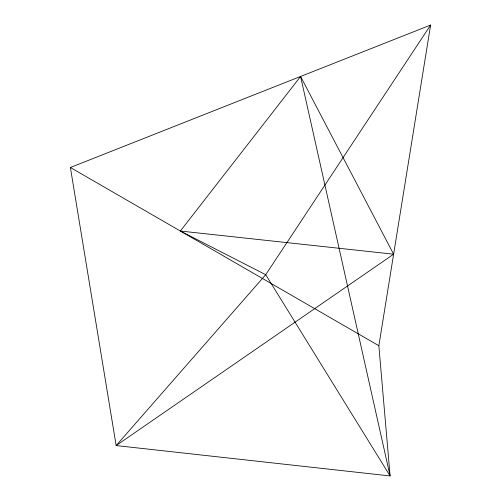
<?xml version="1.0" encoding="UTF-8"?>
<svg xmlns="http://www.w3.org/2000/svg" width="501" height="501" viewBox="0 0 501 501"><rect width="100%" height="100%" fill="white"/><g stroke="black" fill="none" stroke-linecap="round" stroke-linejoin="round"><path stroke-width="0.75" d="M378.85 345.721L430.616 25.05L70.384 167.491L116.157 445.571L390.097 475.95L378.85 345.721L70.384 167.491M430.616 25.05L265.718 274.705L116.157 445.571L393.623 254.201L300.581 76.465L180.36 231.036L265.718 274.705L390.097 475.95L300.581 76.465M180.36 231.036L393.623 254.201"/></g></svg>
